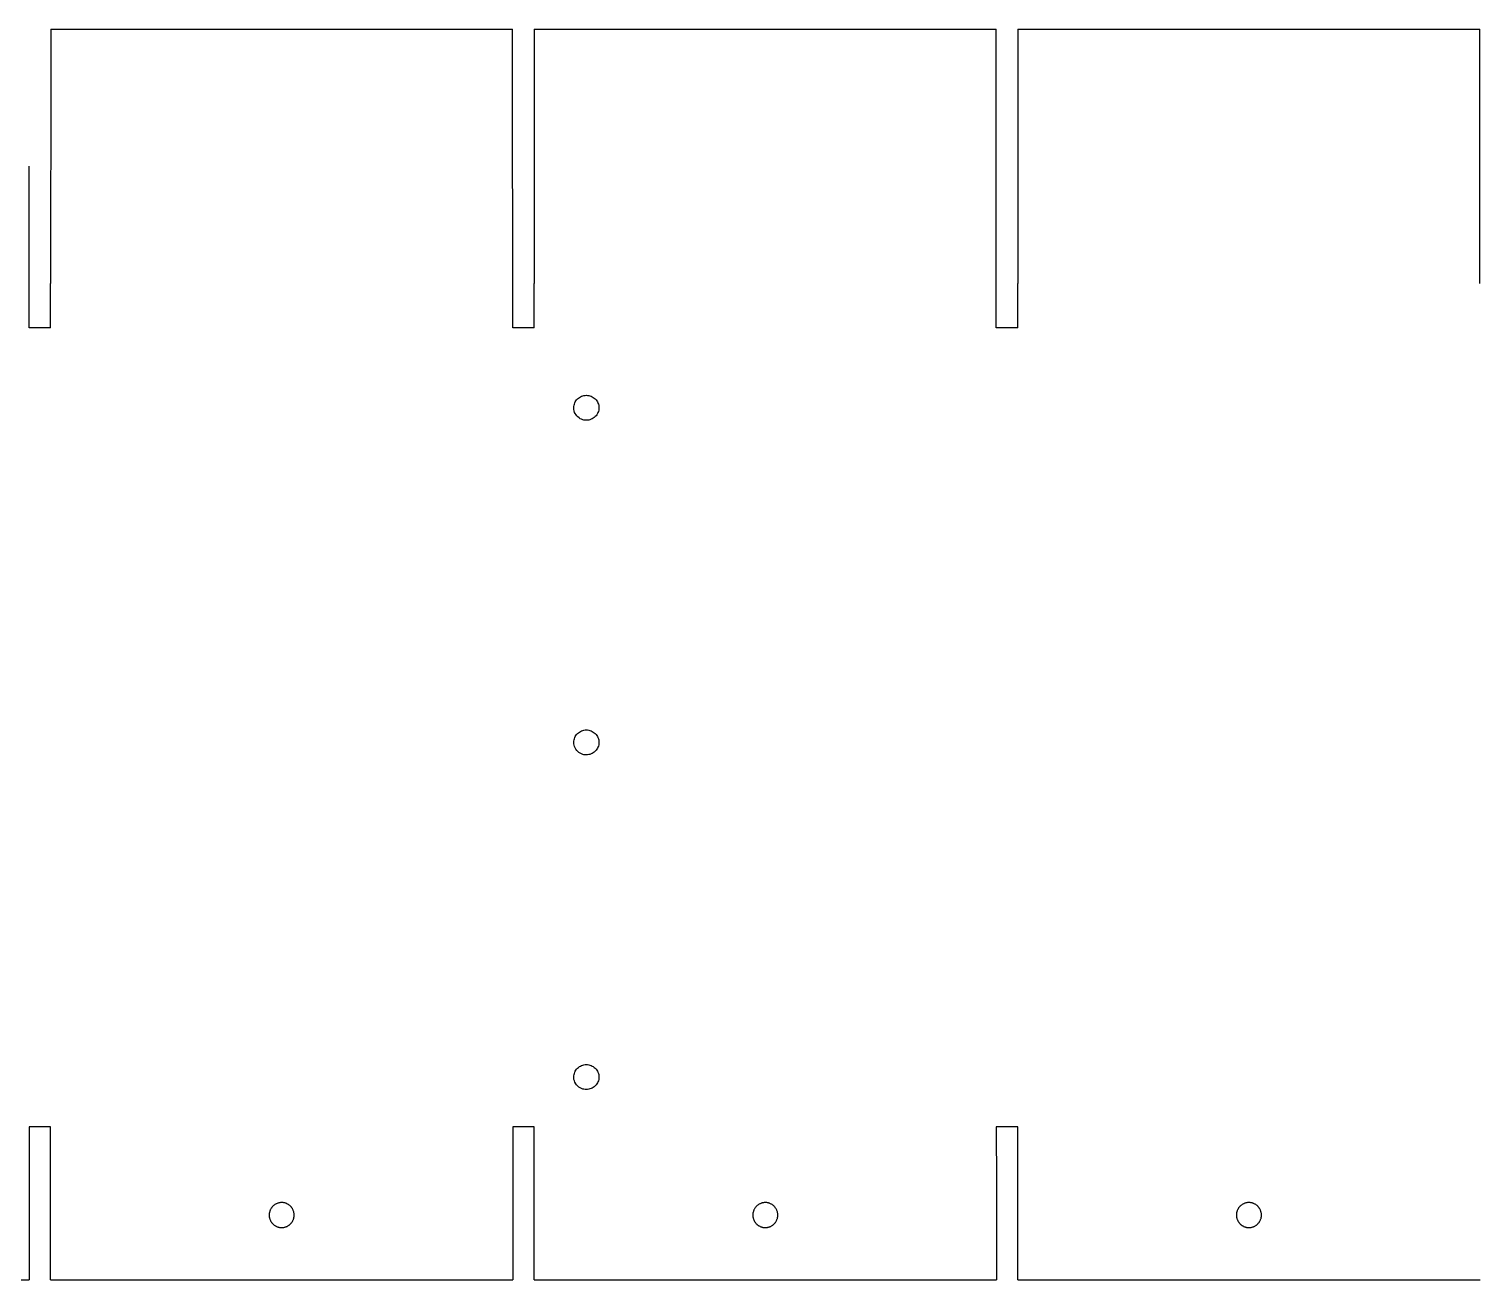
# Model space of a CAD drawing. Header units: millimetres. Extents: x 0 to 1620, y -18 to 157.
# Drawn here: x 1215.2 to 1418.6, y -18.4 to 156.9 of the extents above; entities that cross this region are included whole.
import ezdxf

# ---------------------------------------------------------------- set-up
doc = ezdxf.new("R2010")
doc.units = ezdxf.units.MM

msp = doc.modelspace()

# ---------------------------------------------------------------- linework, layer by layer
at = {"color": 7, "linetype": 'Continuous', "lineweight": 25}
for p, q in [((1218.24, 156.88), (1282.98, 156.88)), ((1218.24, 156.88), (1218.24, 137.64)), ((1282.98, 137.64), (1282.98, 156.88)), ((1286.02, 156.88), (1350.76, 156.88)), ((1286.02, 156.88), (1286.02, 137.64)), ((1350.77, 137.64), (1350.76, 156.88)), ((1353.8, 156.88), (1418.55, 156.88)), ((1353.8, 156.88), (1353.8, 137.64)), ((1418.55, 137.64), (1418.55, 156.88)), ((1215.21, 115), (1215.21, 121.24)), ((1218.23, 115), (1218.23, 121.24)), ((1282.99, 115), (1282.99, 121.24)), ((1286.01, 115), (1286.01, 121.24)), ((1350.77, 115), (1350.77, 121.24)), ((1353.79, 115), (1353.79, 121.24)), ((1218.23, 115), (1215.21, 115)), ((1286.01, 115), (1282.99, 115)), ((1353.79, 115), (1350.77, 115)), ((1215.21, 3), (1215.21, -0.24)), ((1218.23, 3), (1215.21, 3)), ((1218.23, -0.24), (1218.23, 3)), ((1282.99, 3), (1282.99, -0.24)), ((1286.01, 3), (1282.99, 3)), ((1286.01, -0.24), (1286.01, 3)), ((1350.77, 3), (1350.77, -0.24)), ((1353.79, 3), (1350.77, 3)), ((1353.79, -0.24), (1353.79, 3)), ((1150.44, -18.44), (1215.22, -18.44)), ((1218.22, -18.44), (1283, -18.44)), ((1286, -18.44), (1350.78, -18.44)), ((1353.78, -18.44), (1418.56, -18.44))]:
    msp.add_line(p, q, dxfattribs=at)
for points in [[(1215.21, 121.24), (1215.21, 121.53), (1215.21, 122.11), (1215.21, 122.97), (1215.21, 123.83), (1215.21, 124.69), (1215.21, 125.56), (1215.21, 126.42), (1215.21, 127.28), (1215.21, 128.15), (1215.21, 129.01), (1215.21, 129.87), (1215.2, 130.74), (1215.2, 131.6), (1215.2, 132.46), (1215.2, 133.33), (1215.2, 134.19), (1215.2, 135.05), (1215.2, 135.92), (1215.2, 136.78), (1215.2, 137.35), (1215.2, 137.64)], [(1218.24, 137.64), (1218.24, 137.35), (1218.23, 136.78), (1218.23, 135.92), (1218.23, 135.05), (1218.23, 134.19), (1218.23, 133.33), (1218.23, 132.46), (1218.23, 131.6), (1218.23, 130.74), (1218.23, 129.87), (1218.23, 129.01), (1218.23, 128.15), (1218.23, 127.28), (1218.23, 126.42), (1218.23, 125.56), (1218.23, 124.69), (1218.23, 123.83), (1218.23, 122.97), (1218.23, 122.11), (1218.23, 121.53), (1218.23, 121.24)], [(1282.99, 121.24), (1282.99, 121.53), (1282.99, 122.11), (1282.99, 122.97), (1282.99, 123.83), (1282.99, 124.69), (1282.99, 125.56), (1282.99, 126.42), (1282.99, 127.28), (1282.99, 128.15), (1282.99, 129.01), (1282.99, 129.87), (1282.99, 130.74), (1282.99, 131.6), (1282.99, 132.46), (1282.99, 133.33), (1282.99, 134.19), (1282.98, 135.05), (1282.98, 135.92), (1282.98, 136.78), (1282.98, 137.35), (1282.98, 137.64)], [(1286.02, 137.64), (1286.02, 137.35), (1286.02, 136.78), (1286.02, 135.92), (1286.02, 135.05), (1286.02, 134.19), (1286.02, 133.33), (1286.01, 132.46), (1286.01, 131.6), (1286.01, 130.74), (1286.01, 129.87), (1286.01, 129.01), (1286.01, 128.15), (1286.01, 127.28), (1286.01, 126.42), (1286.01, 125.56), (1286.01, 124.69), (1286.01, 123.83), (1286.01, 122.97), (1286.01, 122.11), (1286.01, 121.53), (1286.01, 121.24)], [(1350.77, 121.24), (1350.77, 121.53), (1350.77, 122.11), (1350.77, 122.97), (1350.77, 123.83), (1350.77, 124.69), (1350.77, 125.56), (1350.77, 126.42), (1350.77, 127.28), (1350.77, 128.15), (1350.77, 129.01), (1350.77, 129.87), (1350.77, 130.74), (1350.77, 131.6), (1350.77, 132.46), (1350.77, 133.33), (1350.77, 134.19), (1350.77, 135.05), (1350.77, 135.92), (1350.77, 136.78), (1350.77, 137.35), (1350.77, 137.64)], [(1353.8, 137.64), (1353.8, 137.35), (1353.8, 136.78), (1353.8, 135.92), (1353.8, 135.05), (1353.8, 134.19), (1353.8, 133.33), (1353.8, 132.46), (1353.8, 131.6), (1353.8, 130.74), (1353.8, 129.87), (1353.79, 129.01), (1353.79, 128.15), (1353.79, 127.28), (1353.79, 126.42), (1353.79, 125.56), (1353.79, 124.69), (1353.79, 123.83), (1353.79, 122.97), (1353.79, 122.11), (1353.79, 121.53), (1353.79, 121.24)], [(1418.55, 121.24), (1418.55, 121.53), (1418.55, 122.11), (1418.55, 122.97), (1418.55, 123.83), (1418.55, 124.69), (1418.55, 125.56), (1418.55, 126.42), (1418.55, 127.28), (1418.55, 128.15), (1418.55, 129.01), (1418.55, 129.87), (1418.55, 130.74), (1418.55, 131.6), (1418.55, 132.46), (1418.55, 133.33), (1418.55, 134.19), (1418.55, 135.05), (1418.55, 135.92), (1418.55, 136.78), (1418.55, 137.35), (1418.55, 137.64)], [(1215.21, -0.24), (1215.21, -0.56), (1215.21, -1.2), (1215.21, -2.16), (1215.21, -3.12), (1215.21, -4.07), (1215.21, -5.03), (1215.21, -5.99), (1215.21, -6.95), (1215.21, -7.91), (1215.21, -8.86), (1215.21, -9.82), (1215.22, -10.78), (1215.22, -11.74), (1215.22, -12.69), (1215.22, -13.65), (1215.22, -14.61), (1215.22, -15.57), (1215.22, -16.53), (1215.22, -17.48), (1215.22, -18.12), (1215.22, -18.44)], [(1218.22, -18.44), (1218.22, -18.12), (1218.22, -17.48), (1218.22, -16.53), (1218.22, -15.57), (1218.22, -14.61), (1218.22, -13.65), (1218.22, -12.69), (1218.22, -11.74), (1218.22, -10.78), (1218.22, -9.82), (1218.22, -8.86), (1218.22, -7.91), (1218.22, -6.95), (1218.22, -5.99), (1218.22, -5.03), (1218.22, -4.07), (1218.22, -3.12), (1218.23, -2.16), (1218.23, -1.2), (1218.23, -0.56), (1218.23, -0.24)], [(1282.99, -0.24), (1282.99, -0.56), (1282.99, -1.2), (1282.99, -2.16), (1282.99, -3.12), (1282.99, -4.07), (1282.99, -5.03), (1282.99, -5.99), (1283, -6.95), (1283, -7.91), (1283, -8.86), (1283, -9.82), (1283, -10.78), (1283, -11.74), (1283, -12.69), (1283, -13.65), (1283, -14.61), (1283, -15.57), (1283, -16.53), (1283, -17.48), (1283, -18.12), (1283, -18.44)], [(1286, -18.44), (1286, -18.12), (1286, -17.48), (1286, -16.53), (1286, -15.57), (1286, -14.61), (1286, -13.65), (1286, -12.69), (1286, -11.74), (1286, -10.78), (1286, -9.82), (1286, -8.86), (1286, -7.91), (1286.01, -6.95), (1286.01, -5.99), (1286.01, -5.03), (1286.01, -4.07), (1286.01, -3.12), (1286.01, -2.16), (1286.01, -1.2), (1286.01, -0.56), (1286.01, -0.24)], [(1350.77, -0.24), (1350.77, -0.56), (1350.77, -1.2), (1350.78, -2.16), (1350.78, -3.12), (1350.78, -4.07), (1350.78, -5.03), (1350.78, -5.99), (1350.78, -6.95), (1350.78, -7.91), (1350.78, -8.86), (1350.78, -9.82), (1350.78, -10.78), (1350.78, -11.74), (1350.78, -12.69), (1350.78, -13.65), (1350.78, -14.61), (1350.78, -15.57), (1350.78, -16.53), (1350.78, -17.48), (1350.78, -18.12), (1350.78, -18.44)], [(1353.78, -18.44), (1353.78, -18.12), (1353.78, -17.48), (1353.78, -16.53), (1353.78, -15.57), (1353.78, -14.61), (1353.78, -13.65), (1353.78, -12.69), (1353.78, -11.74), (1353.79, -10.78), (1353.79, -9.82), (1353.79, -8.86), (1353.79, -7.91), (1353.79, -6.95), (1353.79, -5.99), (1353.79, -5.03), (1353.79, -4.07), (1353.79, -3.12), (1353.79, -2.16), (1353.79, -1.2), (1353.79, -0.56), (1353.79, -0.24)]]:
    msp.add_open_spline(points, degree=3, dxfattribs=at)
for points, knots in [([(1291.61, 103.35), (1291.68, 103.09), (1291.81, 102.85), (1292.17, 102.45), (1292.39, 102.29), (1292.85, 102.09), (1293.08, 102.05), (1293.54, 102.05), (1293.77, 102.1), (1294.2, 102.27), (1294.39, 102.4), (1294.72, 102.73), (1294.85, 102.92), (1295.03, 103.34), (1295.07, 103.57), (1295.07, 104.03), (1295.03, 104.26), (1294.85, 104.68), (1294.72, 104.88), (1294.39, 105.2), (1294.2, 105.33), (1293.77, 105.5), (1293.54, 105.55), (1293.08, 105.55), (1292.85, 105.5), (1292.43, 105.33), (1292.23, 105.2), (1291.9, 104.88), (1291.77, 104.68), (1291.6, 104.26), (1291.55, 104.03), (1291.55, 103.65), (1291.57, 103.5), (1291.61, 103.35)], [0, 0, 0, 0, 0.072998, 0.073018, 0.146199, 0.146249, 0.208916, 0.208975, 0.271607, 0.271675, 0.334156, 0.334227, 0.396551, 0.396618, 0.458857, 0.458916, 0.521193, 0.521243, 0.58368, 0.583726, 0.646285, 0.646335, 0.708931, 0.70899, 0.771552, 0.77162, 0.834082, 0.834154, 0.896507, 0.896575, 0.958894, 0.958953, 1, 1, 1, 1]), ([(1291.6, 56.51), (1291.66, 56.24), (1291.79, 55.98), (1292.15, 55.56), (1292.38, 55.39), (1292.85, 55.19), (1293.08, 55.15), (1293.54, 55.15), (1293.77, 55.2), (1294.2, 55.37), (1294.39, 55.5), (1294.72, 55.83), (1294.85, 56.02), (1295.03, 56.44), (1295.07, 56.67), (1295.07, 57.13), (1295.03, 57.36), (1294.85, 57.78), (1294.72, 57.98), (1294.39, 58.3), (1294.2, 58.43), (1293.77, 58.6), (1293.54, 58.65), (1293.08, 58.65), (1292.85, 58.6), (1292.43, 58.43), (1292.23, 58.3), (1291.9, 57.98), (1291.77, 57.78), (1291.6, 57.36), (1291.55, 57.13), (1291.55, 56.77), (1291.57, 56.64), (1291.6, 56.51)], [0, 0, 0, 0, 0.075595, 0.07561, 0.151413, 0.151455, 0.214137, 0.214188, 0.276834, 0.276894, 0.33939, 0.339453, 0.401791, 0.401851, 0.464103, 0.464155, 0.526446, 0.526489, 0.58894, 0.588979, 0.651551, 0.651594, 0.714204, 0.714256, 0.776832, 0.776892, 0.839368, 0.839432, 0.9018, 0.90186, 0.964193, 0.964245, 1, 1, 1, 1]), ([(1291.58, 9.67), (1291.64, 9.39), (1291.77, 9.12), (1292.13, 8.67), (1292.37, 8.49), (1292.85, 8.29), (1293.08, 8.25), (1293.54, 8.25), (1293.77, 8.3), (1294.2, 8.47), (1294.39, 8.6), (1294.72, 8.93), (1294.85, 9.12), (1295.03, 9.54), (1295.07, 9.77), (1295.07, 10.23), (1295.03, 10.46), (1294.85, 10.88), (1294.72, 11.08), (1294.39, 11.4), (1294.2, 11.53), (1293.77, 11.7), (1293.54, 11.75), (1293.08, 11.75), (1292.85, 11.7), (1292.43, 11.53), (1292.23, 11.4), (1291.9, 11.08), (1291.77, 10.88), (1291.6, 10.46), (1291.55, 10.23), (1291.55, 9.89), (1291.56, 9.78), (1291.58, 9.67)], [0, 0, 0, 0, 0.078224, 0.078236, 0.156689, 0.156724, 0.219421, 0.219464, 0.282127, 0.282179, 0.34469, 0.344746, 0.407099, 0.407152, 0.46942, 0.469463, 0.531771, 0.531805, 0.594272, 0.594303, 0.656892, 0.656926, 0.719552, 0.719596, 0.782188, 0.782241, 0.844732, 0.844788, 0.907172, 0.907225, 0.969573, 0.969617, 1, 1, 1, 1]), ([(1248.88, -9.66), (1248.88, -9.65), (1248.87, -9.59), (1248.86, -9.5), (1248.85, -9.39), (1248.85, -9.31), (1248.86, -9.19), (1248.87, -9.1), (1248.9, -8.96), (1248.92, -8.87), (1248.96, -8.73), (1249, -8.64), (1249.06, -8.52), (1249.11, -8.43), (1249.19, -8.32), (1249.25, -8.24), (1249.34, -8.13), (1249.41, -8.07), (1249.51, -7.97), (1249.59, -7.92), (1249.71, -7.84), (1249.79, -7.79), (1249.92, -7.73), (1250.01, -7.7), (1250.14, -7.65), (1250.24, -7.63), (1250.38, -7.61), (1250.47, -7.6), (1250.61, -7.59), (1250.71, -7.59), (1250.85, -7.61), (1250.95, -7.62), (1251.08, -7.66), (1251.18, -7.68), (1251.31, -7.73), (1251.39, -7.78), (1251.52, -7.84), (1251.6, -7.9), (1251.71, -7.98), (1251.79, -8.04), (1251.89, -8.14), (1251.95, -8.21), (1252.04, -8.32), (1252.09, -8.4), (1252.16, -8.52), (1252.2, -8.61), (1252.26, -8.74), (1252.29, -8.83), (1252.32, -8.97), (1252.34, -9.06), (1252.36, -9.2), (1252.36, -9.3), (1252.36, -9.41), (1252.36, -9.49), (1252.34, -9.61), (1252.33, -9.71), (1252.29, -9.84), (1252.26, -9.94), (1252.21, -10.06), (1252.17, -10.15), (1252.1, -10.27), (1252.04, -10.35), (1251.96, -10.46), (1251.89, -10.54), (1251.8, -10.63), (1251.72, -10.7), (1251.61, -10.78), (1251.52, -10.84), (1251.41, -10.9), (1251.31, -10.95), (1251.19, -10.99), (1251.09, -11.03), (1250.96, -11.06), (1250.86, -11.08), (1250.73, -11.09), (1250.62, -11.09), (1250.49, -11.09), (1250.39, -11.08), (1250.26, -11.06), (1250.15, -11.03), (1250.03, -10.99), (1249.93, -10.96), (1249.81, -10.9), (1249.72, -10.85), (1249.61, -10.78), (1249.52, -10.72), (1249.42, -10.63), (1249.35, -10.56), (1249.26, -10.46), (1249.19, -10.38), (1249.12, -10.27), (1249.07, -10.18), (1249.01, -10.06), (1248.97, -9.96), (1248.92, -9.84), (1248.9, -9.74), (1248.89, -9.67), (1248.88, -9.66)], [0, 0, 0, 0, 0.00237, 0.017073, 0.023869, 0.033677, 0.038572, 0.055177, 0.060072, 0.076678, 0.081575, 0.098185, 0.103083, 0.119698, 0.124597, 0.141218, 0.146119, 0.162747, 0.16765, 0.184285, 0.18919, 0.205831, 0.210738, 0.227385, 0.232293, 0.248944, 0.253854, 0.270507, 0.275417, 0.292071, 0.296981, 0.313633, 0.318542, 0.335191, 0.340099, 0.356743, 0.36165, 0.378288, 0.383192, 0.399824, 0.404726, 0.421351, 0.426251, 0.44287, 0.447768, 0.464381, 0.469278, 0.485886, 0.490782, 0.507387, 0.512283, 0.528886, 0.533782, 0.54359, 0.550386, 0.56509, 0.571887, 0.586593, 0.593391, 0.608101, 0.6149, 0.629613, 0.636414, 0.651131, 0.657934, 0.672655, 0.67946, 0.694184, 0.70099, 0.715717, 0.722525, 0.737254, 0.744062, 0.758794, 0.765602, 0.780334, 0.787143, 0.801875, 0.808683, 0.823414, 0.830222, 0.844951, 0.851757, 0.866483, 0.873289, 0.888012, 0.894816, 0.909535, 0.916337, 0.931052, 0.937852, 0.952564, 0.959362, 0.974071, 0.980868, 0.995573, 1, 1, 1, 1]), ([(1316.66, -9.64), (1316.66, -9.64), (1316.65, -9.58), (1316.64, -9.5), (1316.64, -9.39), (1316.64, -9.31), (1316.64, -9.19), (1316.65, -9.1), (1316.68, -8.96), (1316.7, -8.87), (1316.75, -8.73), (1316.78, -8.64), (1316.84, -8.52), (1316.89, -8.43), (1316.97, -8.32), (1317.03, -8.24), (1317.12, -8.13), (1317.19, -8.07), (1317.3, -7.97), (1317.37, -7.92), (1317.49, -7.84), (1317.57, -7.79), (1317.7, -7.73), (1317.79, -7.7), (1317.93, -7.65), (1318.02, -7.63), (1318.16, -7.61), (1318.26, -7.6), (1318.4, -7.59), (1318.49, -7.59), (1318.63, -7.61), (1318.73, -7.62), (1318.86, -7.66), (1318.96, -7.68), (1319.09, -7.73), (1319.18, -7.78), (1319.3, -7.84), (1319.38, -7.9), (1319.49, -7.98), (1319.57, -8.04), (1319.67, -8.14), (1319.73, -8.21), (1319.82, -8.32), (1319.87, -8.4), (1319.94, -8.52), (1319.99, -8.61), (1320.04, -8.74), (1320.07, -8.83), (1320.11, -8.97), (1320.12, -9.06), (1320.14, -9.2), (1320.15, -9.3), (1320.14, -9.41), (1320.14, -9.49), (1320.13, -9.61), (1320.11, -9.71), (1320.08, -9.84), (1320.04, -9.94), (1319.99, -10.06), (1319.95, -10.15), (1319.88, -10.27), (1319.82, -10.35), (1319.74, -10.46), (1319.67, -10.54), (1319.58, -10.63), (1319.5, -10.7), (1319.39, -10.78), (1319.31, -10.84), (1319.19, -10.9), (1319.1, -10.95), (1318.97, -10.99), (1318.87, -11.03), (1318.74, -11.06), (1318.64, -11.08), (1318.51, -11.09), (1318.41, -11.09), (1318.27, -11.09), (1318.17, -11.08), (1318.04, -11.06), (1317.94, -11.03), (1317.81, -10.99), (1317.71, -10.96), (1317.59, -10.9), (1317.5, -10.85), (1317.39, -10.78), (1317.3, -10.72), (1317.2, -10.63), (1317.13, -10.56), (1317.04, -10.46), (1316.97, -10.38), (1316.9, -10.27), (1316.85, -10.18), (1316.79, -10.06), (1316.75, -9.96), (1316.71, -9.84), (1316.68, -9.74), (1316.67, -9.66), (1316.66, -9.64)], [0, 0, 0, 0, 0.000912, 0.015616, 0.022411, 0.032219, 0.037115, 0.053719, 0.058614, 0.075221, 0.080117, 0.096727, 0.101625, 0.11824, 0.123139, 0.13976, 0.144661, 0.161289, 0.166192, 0.182827, 0.187732, 0.204373, 0.20928, 0.225927, 0.230835, 0.247486, 0.252396, 0.269049, 0.273959, 0.290613, 0.295523, 0.312175, 0.317084, 0.333734, 0.338641, 0.355286, 0.360192, 0.37683, 0.381735, 0.398366, 0.403269, 0.419893, 0.424794, 0.441412, 0.44631, 0.462923, 0.46782, 0.484428, 0.489324, 0.50593, 0.510825, 0.527429, 0.532324, 0.542132, 0.548928, 0.563632, 0.570429, 0.585135, 0.591933, 0.606643, 0.613442, 0.628155, 0.634957, 0.649673, 0.656477, 0.671197, 0.678002, 0.692726, 0.699532, 0.714259, 0.721067, 0.735796, 0.742605, 0.757336, 0.764145, 0.778876, 0.785685, 0.800417, 0.807226, 0.821956, 0.828764, 0.843493, 0.8503, 0.865026, 0.871831, 0.886554, 0.893358, 0.908077, 0.914879, 0.929594, 0.936395, 0.951106, 0.957905, 0.972613, 0.97941, 0.994116, 1, 1, 1, 1]), ([(1384.44, -9.63), (1384.43, -9.58), (1384.42, -9.5), (1384.42, -9.39), (1384.42, -9.31), (1384.42, -9.19), (1384.43, -9.1), (1384.46, -8.96), (1384.48, -8.87), (1384.53, -8.73), (1384.56, -8.64), (1384.62, -8.52), (1384.67, -8.43), (1384.75, -8.32), (1384.81, -8.24), (1384.9, -8.13), (1384.97, -8.07), (1385.08, -7.97), (1385.15, -7.92), (1385.27, -7.84), (1385.36, -7.79), (1385.48, -7.73), (1385.57, -7.7), (1385.71, -7.65), (1385.8, -7.63), (1385.94, -7.61), (1386.04, -7.6), (1386.18, -7.59), (1386.27, -7.59), (1386.41, -7.61), (1386.51, -7.62), (1386.65, -7.66), (1386.74, -7.68), (1386.87, -7.73), (1386.96, -7.78), (1387.08, -7.84), (1387.16, -7.9), (1387.28, -7.98), (1387.35, -8.04), (1387.45, -8.14), (1387.51, -8.21), (1387.6, -8.32), (1387.66, -8.4), (1387.73, -8.52), (1387.77, -8.61), (1387.82, -8.74), (1387.85, -8.83), (1387.89, -8.97), (1387.91, -9.06), (1387.92, -9.2), (1387.93, -9.3), (1387.93, -9.41), (1387.92, -9.49), (1387.91, -9.61), (1387.89, -9.71), (1387.86, -9.84), (1387.82, -9.94), (1387.77, -10.06), (1387.73, -10.15), (1387.66, -10.27), (1387.61, -10.35), (1387.52, -10.46), (1387.46, -10.54), (1387.36, -10.63), (1387.28, -10.7), (1387.18, -10.78), (1387.09, -10.84), (1386.97, -10.9), (1386.88, -10.95), (1386.75, -10.99), (1386.66, -11.03), (1386.53, -11.06), (1386.42, -11.08), (1386.29, -11.09), (1386.19, -11.09), (1386.05, -11.09), (1385.95, -11.08), (1385.82, -11.06), (1385.72, -11.03), (1385.59, -10.99), (1385.49, -10.96), (1385.37, -10.9), (1385.28, -10.85), (1385.17, -10.78), (1385.09, -10.72), (1384.98, -10.63), (1384.91, -10.56), (1384.82, -10.46), (1384.76, -10.38), (1384.68, -10.27), (1384.63, -10.18), (1384.57, -10.06), (1384.53, -9.96), (1384.49, -9.84), (1384.46, -9.74), (1384.45, -9.66), (1384.44, -9.63), (1384.44, -9.63)], [0, 0, 0, 0, 0.014297, 0.021093, 0.030901, 0.035796, 0.0524, 0.057296, 0.073902, 0.078799, 0.095409, 0.100306, 0.116921, 0.121821, 0.138442, 0.143343, 0.159971, 0.164874, 0.181509, 0.186414, 0.203055, 0.207962, 0.224609, 0.229517, 0.246168, 0.251077, 0.267731, 0.27264, 0.289295, 0.294204, 0.310857, 0.315766, 0.332415, 0.337323, 0.353967, 0.358873, 0.375512, 0.380416, 0.397048, 0.40195, 0.418575, 0.423475, 0.440093, 0.444992, 0.461605, 0.466501, 0.48311, 0.488006, 0.504611, 0.509506, 0.52611, 0.531005, 0.540813, 0.54761, 0.562314, 0.569111, 0.583817, 0.590615, 0.605324, 0.612124, 0.626837, 0.633638, 0.648355, 0.655158, 0.669878, 0.676683, 0.691407, 0.698214, 0.712941, 0.719748, 0.734478, 0.741286, 0.756017, 0.762826, 0.777558, 0.784367, 0.799098, 0.805907, 0.820638, 0.827446, 0.842174, 0.848981, 0.863707, 0.870513, 0.885235, 0.892039, 0.906758, 0.913561, 0.928275, 0.935076, 0.949787, 0.956586, 0.971294, 0.978092, 0.992797, 0.999593, 1, 1, 1, 1])]:
    msp.add_open_spline(points, degree=3, knots=knots, dxfattribs=at)

doc.saveas('drawing.dxf')
